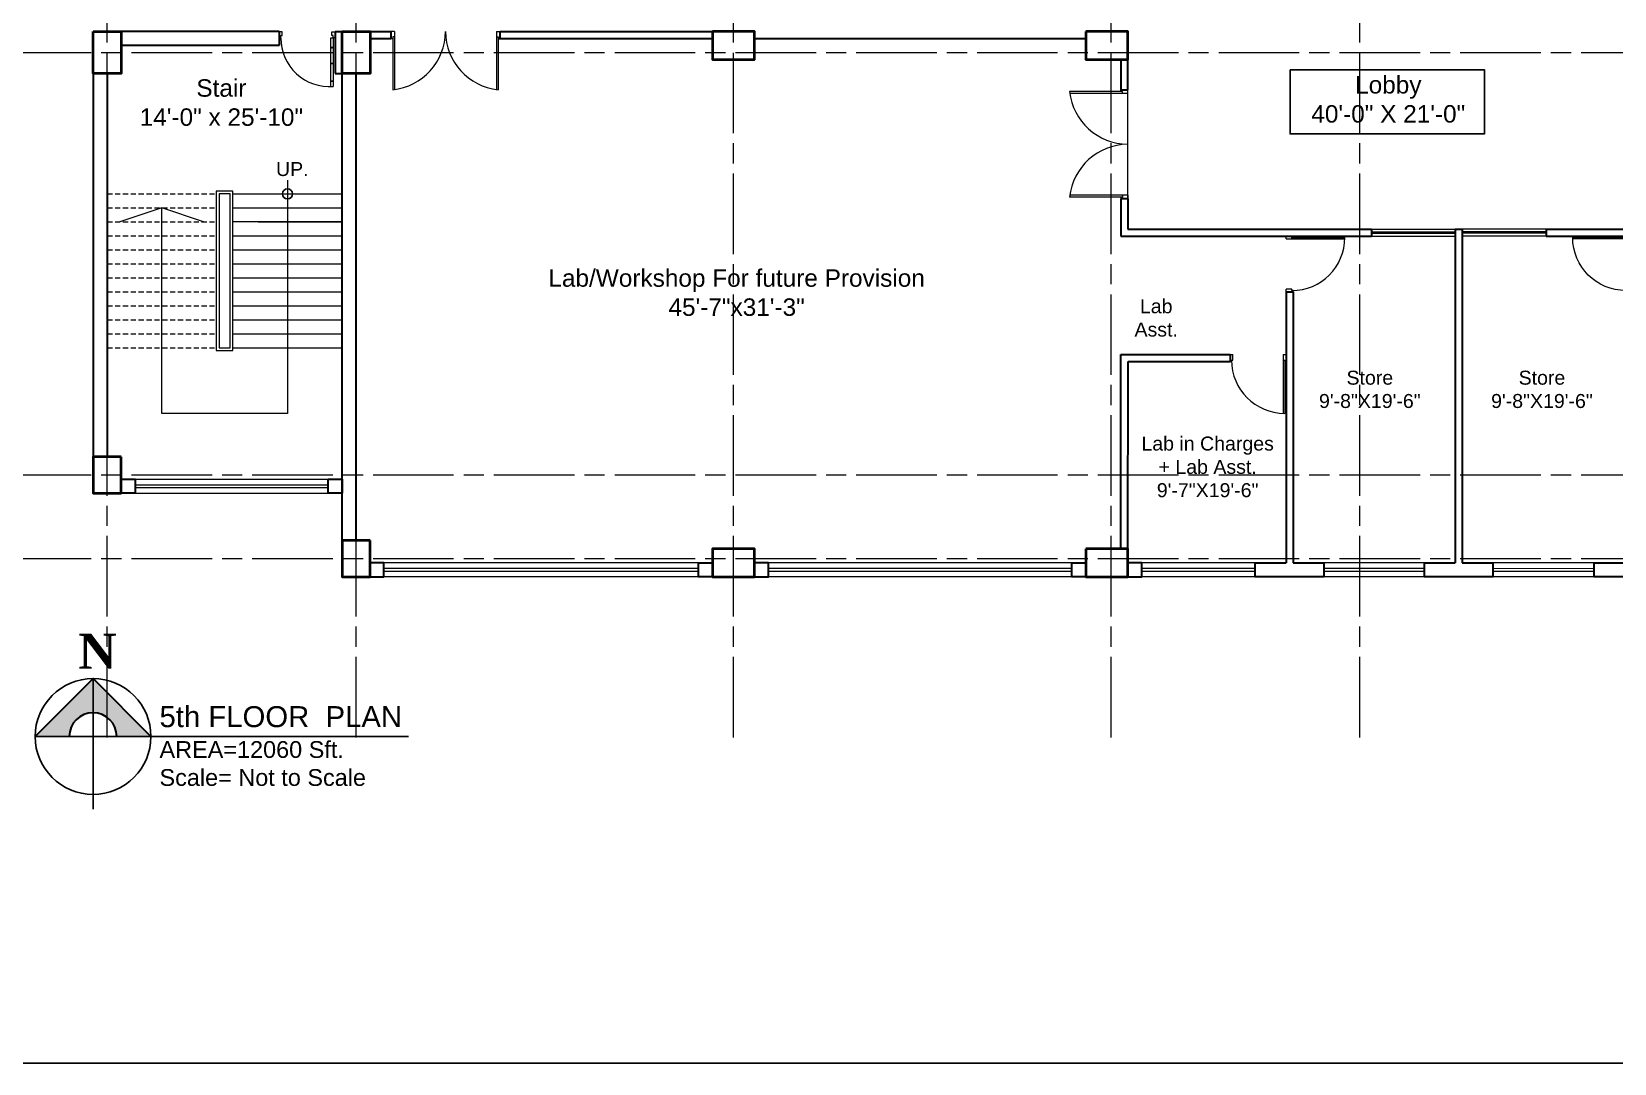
# Model space of a CAD drawing. Header units: inches. Extents: x -12 to 20935469, y -1604 to 24729220.
# Drawn here: x 20831996 to 20833128, y 24712181 to 24712918 of the extents above; entities that cross this region are included whole.
import ezdxf

# ---------------------------------------------------------------- set-up
doc = ezdxf.new("R2010")
doc.units = ezdxf.units.IN
doc.header["$LTSCALE"] = 0.03
doc.header["$MEASUREMENT"] = 0
doc.linetypes.add('ACAD_ISO08W100', pattern=[36, 24, -3, 6, -3])
doc.linetypes.add('DASHED2', pattern=[0.375, 0.25, -0.125])
for name, color, linetype, lineweight in [('column', 1, 'Continuous', 40), ('Door', 7, 'Continuous', 18), ('Gas', 21, 'Continuous', 5), ('Grid Line', 252, 'Continuous', 18), ('Hatch', 253, 'Continuous', 15), ('Low Wall', 7, 'Continuous', 30), ('Main Wall', 7, 'Continuous', 30), ('RAIL', 23, 'Continuous', 13), ('STAIR', 46, 'Continuous', 15), ('wind.', 150, 'Continuous', 20)]:
    doc.layers.add(name, color=color, linetype=linetype, lineweight=lineweight)
doc.layers.add('TEXT', color=7, linetype='Continuous')
doc.styles.add('2', font='swisscl.ttf')
doc.styles.get("Standard").update_dxf_attribs({"font": 'timesbd.ttf'})

# ---------------------------------------------------------------- blocks, each defined once
blk = doc.blocks.new('fff')
at = {"layer": 'Grid Line', "color": 252, "linetype": 'ACAD_ISO08W100', "lineweight": 9, "ltscale": 80, "true_color": 0x939598}
for p, q in [((20830948.3, 24723521.1), (20830948.3, 24724698.8)), ((20831126.3, 24723521.1), (20831126.3, 24724698.8)), ((20831396.3, 24723521.1), (20831396.3, 24724698.8)), ((20831666.3, 24723521.1), (20831666.3, 24724698.8)), ((20831844.3, 24723521.1), (20831844.3, 24724698.8)), ((20833096.9, 24724010.7), (20830726.1, 24724010.7)), ((20833096.9, 24723708.7), (20830726.1, 24723708.7)), ((20833096.9, 24723648.8), (20830726.1, 24723648.8))]:
    blk.add_line(p, q, dxfattribs=at)
blk = doc.blocks.new('Door_45')
at = {"layer": 'Door'}
for p, q in [((1.5, 5), (1.5, 44)), ((1.5, 40), (2.2, 40)), ((2.2, 40), (2.2, 39.5)), ((2.2, 39.5), (2.7, 39.5)), ((2.7, 39.5), (2.7, 40)), ((2.7, 40), (3.5, 40)), ((3.5, 44), (3.5, 5)), ((1.5, 25.8), (2.2, 25.8)), ((2.2, 25.8), (2.2, 25.3)), ((2.7, 25.8), (3.5, 25.8)), ((2.7, 25.3), (2.7, 25.8)), ((2.2, 25.3), (2.7, 25.3)), ((2.2, 12.6), (2.2, 13.1)), ((2.2, 13.1), (2.7, 13.1)), ((2.7, 13.1), (2.7, 12.6)), ((0, 0), (0, 5)), ((0, 5), (1.5, 5)), ((1.5, 12.6), (2.2, 12.6)), ((3.5, 5), (1.5, 5)), ((1.5, 5), (1.5, 3)), ((1.5, 3), (2.5, 3)), ((2.5, 3), (2.5, 0)), ((2.7, 12.6), (3.5, 12.6)), ((42.5, 3), (42.5, 0)), ((43.5, 3), (42.5, 3)), ((45, 5), (43.5, 5)), ((43.5, 5), (43.5, 3)), ((45, 0), (45, 5)), ((2.5, 0), (0, 0)), ((42.5, 0), (45, 0))]:
    blk.add_line(p, q, dxfattribs=at)
blk.add_arc((4.7, 5.3), 38.8, 359.6233, 94.6685, dxfattribs=at)
blk = doc.blocks.new('$D40')
at = {"layer": 'Door'}
for p, q in [((1, 4), (1, 42)), ((2, 0), (2, 42)), ((1, 5), (0, 5)), ((2, 0), (0, 0)), ((2, 4), (1, 4)), ((39, 4), (38, 4)), ((38, 4), (38, 0)), ((40, 0), (38, 0)), ((40, 5), (39, 5)), ((39, 5), (39, 4))]:
    blk.add_line(p, q, dxfattribs=at)
blk.add_arc((1, 4), 38, 0, 90, dxfattribs=at)

msp = doc.modelspace()

# ---------------------------------------------------------------- hatches: boundary and pattern name
at = {"layer": 'Low Wall'}
h = msp.add_hatch(color=256, dxfattribs=at)
h.paths.add_polyline_path([(20832023.2, 24712414.3), (20831998.8, 24712414.3), (20832040.3, 24712455.7), (20832040.3, 24712431.3, 0.414214)])
h.paths.add_polyline_path([(20832040.3, 24712431.3), (20832040.3, 24712455.7), (20832081.7, 24712414.3), (20832057.3, 24712414.3, 0.414214)])

# ---------------------------------------------------------------- linework, layer by layer
for p, q in [((20832248.4, 24712528.4), (20832248.4, 24712528.4)), ((20832040.3, 24712455.7), (20832040.3, 24712362.3)), ((20832081.7, 24712414.3), (20832265.9, 24712414.3))]:
    msp.add_line(p, q)
msp.add_lwpolyline([(20832896.5, 24712891.1), (20833035.4, 24712891.1), (20833035.4, 24712845.2), (20832896.5, 24712845.2)], close=True)
msp.add_lwpolyline([(20832081.6, 24712414.3), (20831998.8, 24712414.3)])
for centre, radius in [((20832179.4, 24712802.3), 3.61), ((20832040.3, 24712414.3), 41.4)]:
    msp.add_circle(centre, radius)
at = {"layer": 'column', "lineweight": 40, "ltscale": 20}
for points in [[(20832040.4, 24712918.4), (20832060.4, 24712918.4), (20832060.4, 24712888.4), (20832040.4, 24712888.4)], [(20832218.4, 24712918.4), (20832238.4, 24712918.4), (20832238.4, 24712888.4), (20832218.4, 24712888.4)], [(20832483.4, 24712918.4), (20832483.4, 24712898.4), (20832513.4, 24712898.4), (20832513.4, 24712918.4)], [(20832750.4, 24712918.4), (20832750.4, 24712898.4), (20832780.4, 24712898.4), (20832780.4, 24712918.4)], [(20832060.4, 24712614.3), (20832040.4, 24712614.3), (20832040.4, 24712588.3), (20832060.4, 24712588.3)], [(20832238.4, 24712554.4), (20832218.4, 24712554.4), (20832218.4, 24712528.4), (20832238.4, 24712528.4)], [(20832513.4, 24712528.4), (20832513.4, 24712548.4), (20832483.4, 24712548.4), (20832483.4, 24712528.4)], [(20832750.4, 24712548.4), (20832750.4, 24712528.4), (20832780.4, 24712528.4), (20832780.4, 24712548.4)]]:
    msp.add_lwpolyline(points, close=True, dxfattribs=at)
at = {"layer": 'Defpoints'}
msp.add_lwpolyline([(20831795.9, 24713639.1), (20834234.7, 24713639.1), (20834234.7, 24712180.6), (20831795.9, 24712180.6)], close=True, dxfattribs=at)
at = {"layer": 'Door'}
for p, q in [((20832256, 24712918.4), (20832253.4, 24712918.4)), ((20832256, 24712918.4), (20832256, 24712876.8)), ((20832328.8, 24712918.4), (20832328.8, 24712876.8)), ((20832328.8, 24712918.4), (20832331.4, 24712918.4)), ((20832254.7, 24712913.3), (20832253.4, 24712913.3)), ((20832254.7, 24712914.6), (20832254.7, 24712876.8)), ((20832256, 24712914.6), (20832254.7, 24712914.6)), ((20832328.8, 24712914.6), (20832330.1, 24712914.6)), ((20832330.1, 24712914.6), (20832330.1, 24712876.8)), ((20832330.1, 24712913.3), (20832331.4, 24712913.3)), ((20832776.7, 24712875.5), (20832738.8, 24712875.5)), ((20832780.4, 24712874.2), (20832738.8, 24712874.2)), ((20832775.4, 24712875.5), (20832775.4, 24712876.8)), ((20832776.7, 24712874.2), (20832776.7, 24712875.5)), ((20832780.4, 24712874.2), (20832780.4, 24712876.8)), ((20832780.4, 24712801.4), (20832738.8, 24712801.4)), ((20832776.7, 24712800.1), (20832738.8, 24712800.1)), ((20832775.4, 24712800.1), (20832775.4, 24712798.8)), ((20832776.7, 24712801.4), (20832776.7, 24712800.1)), ((20832780.4, 24712801.4), (20832780.4, 24712798.8))]:
    msp.add_line(p, q, dxfattribs=at)
for centre, start, end in [((20832250.1, 24712918.8), 276.2217, 359.4094), ((20832334.6, 24712918.8), 180.5906, 263.7783), ((20832780.8, 24712880.1), 186.2217, 269.4094), ((20832780.8, 24712795.5), 90.5906, 173.7783)]:
    msp.add_arc(centre, 42.3, start, end, dxfattribs=at)
at = {"layer": 'Gas', "color": 0, "lineweight": 5}
for points in [[(20832140.4, 24712804.3), (20832128.4, 24712804.3), (20832128.4, 24712690.3), (20832140.4, 24712690.3)], [(20832138.4, 24712802.3), (20832130.4, 24712802.3), (20832130.4, 24712692.3), (20832138.4, 24712692.3)]]:
    msp.add_lwpolyline(points, close=True, dxfattribs=at)
at = {"layer": 'Hatch', "lineweight": 0}
msp.add_line((20832780.4, 24712798.8), (20832780.4, 24712874.2), dxfattribs=at)
at = {"layer": 'Low Wall', "color": 0}
msp.add_lwpolyline([(20831998.8, 24712414.3), (20832040.3, 24712455.7), (20832081.7, 24712414.3)], dxfattribs=at)
at = {"layer": 'Low Wall'}
msp.add_arc((20832040.3, 24712414.3), 17, 0, 180, dxfattribs=at)
at = {"layer": 'Main Wall', "lineweight": 30}
for p, q in [((20832173.4, 24712918.4), (20832060.4, 24712918.4)), ((20832173.4, 24712918.4), (20832173.4, 24712908.4)), ((20832218.4, 24712918.3), (20832213.4, 24712918.3)), ((20832213.4, 24712918.3), (20832213.4, 24712888.4)), ((20832228.4, 24712918.3), (20832218.4, 24712918.3)), ((20832238.4, 24712918.4), (20832253.4, 24712918.4)), ((20832253.4, 24712918.4), (20832253.4, 24712913.3)), ((20832331.4, 24712918.4), (20832483.4, 24712918.4)), ((20832331.4, 24712913.3), (20832331.4, 24712918.4)), ((20832173.4, 24712908.4), (20832060.4, 24712908.4)), ((20832253.4, 24712913.3), (20832238.4, 24712913.3)), ((20832483.4, 24712913.3), (20832331.4, 24712913.3)), ((20832750.4, 24712913.3), (20832513.4, 24712913.3)), ((20832775.4, 24712898.4), (20832775.4, 24712876.8)), ((20832780.4, 24712876.8), (20832780.4, 24712898.4)), ((20832040.4, 24712888.4), (20832040.4, 24712614.3)), ((20832050.4, 24712888.4), (20832050.4, 24712614.3)), ((20832213.4, 24712888.4), (20832218.4, 24712888.4)), ((20832218.4, 24712554.4), (20832218.4, 24712888.4)), ((20832228.4, 24712554.4), (20832228.4, 24712888.4)), ((20832775.4, 24712876.8), (20832780.4, 24712876.8)), ((20832775.4, 24712798.8), (20832775.4, 24712772.2)), ((20832780.4, 24712798.8), (20832775.4, 24712798.8)), ((20832780.4, 24712798.8), (20832780.4, 24712777.2)), ((20832775.4, 24712772.2), (20832954.6, 24712772.2)), ((20832780.4, 24712777.2), (20832954.6, 24712777.2)), ((20832954.6, 24712777.2), (20832954.6, 24712772.2)), ((20833014.6, 24712777.2), (20833019.6, 24712777.2)), ((20833014.6, 24712777.2), (20833014.6, 24712538.4)), ((20833019.6, 24712777.2), (20833019.6, 24712538.4)), ((20833079.6, 24712777.2), (20833265.9, 24712777.2)), ((20833079.6, 24712777.2), (20833079.6, 24712772.2)), ((20833079.6, 24712772.2), (20833270.9, 24712772.2)), ((20832893.6, 24712732.2), (20832893.6, 24712538.4)), ((20832893.6, 24712732.2), (20832898.6, 24712732.2)), ((20832898.6, 24712732.2), (20832898.6, 24712538.4)), ((20832775.4, 24712687.4), (20832853.6, 24712687.4)), ((20832775.4, 24712548.4), (20832775.4, 24712687.4)), ((20832780.4, 24712548.4), (20832780.6, 24712682.4)), ((20832780.6, 24712682.4), (20832853.6, 24712682.4)), ((20832853.6, 24712687.4), (20832853.6, 24712682.4)), ((20833041.6, 24712528.4), (20833041.6, 24712538.4))]:
    msp.add_line(p, q, dxfattribs=at)
at = {"layer": 'Main Wall'}
for points in [[(20832060.4, 24712598.3), (20832070.4, 24712598.3), (20832070.4, 24712588.3), (20832060.4, 24712588.3)], [(20832208.4, 24712598.3), (20832218.4, 24712598.3), (20832218.4, 24712588.3), (20832208.4, 24712588.3)]]:
    msp.add_lwpolyline(points, close=True, dxfattribs=at)
at = {"layer": 'Main Wall', "lineweight": 30}
for points in [[(20832238.4, 24712528.4), (20832248.4, 24712528.4), (20832248.4, 24712538.4), (20832238.4, 24712538.4)], [(20832483.4, 24712528.4), (20832473.4, 24712528.4), (20832473.4, 24712538.4), (20832483.4, 24712538.4)], [(20832513.4, 24712528.4), (20832523.4, 24712528.4), (20832523.4, 24712538.4), (20832513.4, 24712538.4)], [(20832750.4, 24712528.4), (20832740.4, 24712528.4), (20832740.4, 24712538.4), (20832750.4, 24712538.4)], [(20832780.4, 24712528.4), (20832790.4, 24712528.4), (20832790.4, 24712538.4), (20832780.4, 24712538.4)], [(20832920.6, 24712538.4), (20832920.6, 24712528.4), (20832871.6, 24712528.4), (20832871.6, 24712538.4), (20832893.6, 24712538.4)], [(20832898.6, 24712538.4), (20832920.6, 24712538.4)], [(20833041.6, 24712528.4), (20832992.6, 24712528.4), (20832992.6, 24712538.4), (20833014.6, 24712538.4)], [(20833019.6, 24712538.4), (20833041.6, 24712538.4)], [(20833135.9, 24712528.4), (20833113.9, 24712528.4), (20833113.9, 24712538.4), (20833135.9, 24712538.4)]]:
    msp.add_lwpolyline(points, dxfattribs=at)
at = {"layer": 'RAIL', "lineweight": 9}
for p, q in [((20832179.4, 24712812.1), (20832179.4, 24712645.3)), ((20832089.4, 24712792.3), (20832059.4, 24712782.3)), ((20832089.4, 24712645.3), (20832089.4, 24712792.3)), ((20832119.4, 24712782.3), (20832089.4, 24712792.3)), ((20832218.4, 24712782.3), (20832140.4, 24712782.3)), ((20832179.4, 24712645.3), (20832089.4, 24712645.3))]:
    msp.add_line(p, q, dxfattribs=at)
at = {"layer": 'STAIR', "color": 32, "linetype": 'DASHED2', "lineweight": 5, "ltscale": 500}
for p, q in [((20832050.4, 24712802.3), (20832128.4, 24712802.3)), ((20832050.4, 24712792.3), (20832128.4, 24712792.3)), ((20832050.4, 24712782.3), (20832128.4, 24712782.3)), ((20832050.4, 24712772.3), (20832128.4, 24712772.3)), ((20832050.4, 24712762.3), (20832128.4, 24712762.3)), ((20832050.4, 24712752.3), (20832128.4, 24712752.3)), ((20832050.4, 24712742.3), (20832128.4, 24712742.3)), ((20832050.4, 24712732.3), (20832128.4, 24712732.3)), ((20832050.4, 24712722.3), (20832128.4, 24712722.3)), ((20832050.4, 24712712.3), (20832128.4, 24712712.3)), ((20832050.4, 24712702.3), (20832128.4, 24712702.3)), ((20832050.4, 24712692.3), (20832128.4, 24712692.3))]:
    msp.add_line(p, q, dxfattribs=at)
at = {"layer": 'STAIR', "color": 32, "lineweight": 5}
for p, q in [((20832140.4, 24712802.3), (20832218.4, 24712802.3)), ((20832140.4, 24712792.3), (20832218.4, 24712792.3)), ((20832158.4, 24712782.3), (20832218.4, 24712782.3)), ((20832140.4, 24712772.3), (20832218.4, 24712772.3)), ((20832140.4, 24712762.3), (20832218.4, 24712762.3)), ((20832140.4, 24712752.3), (20832218.4, 24712752.3)), ((20832140.4, 24712742.3), (20832218.4, 24712742.3)), ((20832140.4, 24712732.3), (20832218.4, 24712732.3)), ((20832140.4, 24712722.3), (20832218.4, 24712722.3)), ((20832140.4, 24712712.3), (20832218.4, 24712712.3)), ((20832140.4, 24712702.3), (20832218.4, 24712702.3)), ((20832140.4, 24712692.3), (20832218.4, 24712692.3))]:
    msp.add_line(p, q, dxfattribs=at)
at = {"layer": 'wind.', "lineweight": 5}
for p, q in [((20832954.6, 24712777.2), (20833014.6, 24712777.2)), ((20832954.8, 24712775.2), (20833014.8, 24712775.2)), ((20832954.8, 24712774.2), (20833014.8, 24712774.2)), ((20832955, 24712772.2), (20833015, 24712772.2)), ((20833079.6, 24712777.2), (20833019.6, 24712777.2)), ((20833079.8, 24712775.2), (20833019.8, 24712775.2)), ((20833079.8, 24712774.2), (20833019.8, 24712774.2)), ((20833080, 24712772.2), (20833020, 24712772.2)), ((20832065.4, 24712598.3), (20832213.4, 24712598.3)), ((20832070.4, 24712594.3), (20832208.4, 24712594.3)), ((20832070.4, 24712592.3), (20832208.4, 24712592.3)), ((20832065.4, 24712588.3), (20832213.4, 24712588.3)), ((20832473.4, 24712538.4), (20832248.4, 24712538.4)), ((20832473.4, 24712534.4), (20832248.4, 24712534.4)), ((20832740.4, 24712538.4), (20832523.4, 24712538.4)), ((20832740.4, 24712534.4), (20832523.4, 24712534.4)), ((20832893.6, 24712538.4), (20832790.4, 24712538.4)), ((20832871.6, 24712534.4), (20832790.4, 24712534.4)), ((20833014.6, 24712538.4), (20832920.6, 24712538.4)), ((20832992.6, 24712534.4), (20832920.6, 24712534.4)), ((20833113.9, 24712538.4), (20833019.6, 24712538.4)), ((20833113.9, 24712534.3), (20833041.6, 24712534.4)), ((20832473.4, 24712532.4), (20832248.4, 24712532.4)), ((20832473.4, 24712528.4), (20832248.4, 24712528.4)), ((20832483.4, 24712532.4), (20832483.4, 24712532.4)), ((20832740.4, 24712532.4), (20832523.4, 24712532.4)), ((20832740.4, 24712528.4), (20832523.4, 24712528.4)), ((20832871.6, 24712532.4), (20832790.4, 24712532.4)), ((20833113.9, 24712528.4), (20832790.4, 24712528.4)), ((20832992.6, 24712532.4), (20832920.6, 24712532.4)), ((20833113.9, 24712532.3), (20833041.6, 24712532.4))]:
    msp.add_line(p, q, dxfattribs=at)

# ---------------------------------------------------------------- block references
msp.add_blockref('fff', (1102.1, -11107.4))
at = {"layer": 'Door', "color": 250, "ltscale": 20, "xscale": 0.8888888888759539, "yscale": 0.8888888888759539, "zscale": 0.8888888888759539, "rotation": 180}
msp.add_blockref('Door_45', (20832213.4, 24712918.3), dxfattribs=at)
at = {"layer": 'Door'}
for p, rotation in [((20832893.6, 24712772.2), 270), ((20832893.6, 24712687.4), 180)]:
    msp.add_blockref('$D40', p, dxfattribs=dict(at, rotation=rotation))
at = {"layer": 'Door', "xscale": -1, "rotation": 90}
msp.add_blockref('$D40', (20833140.6, 24712772.2), dxfattribs=at)

# ---------------------------------------------------------------- texts
msp.add_text('N', height=25.2).set_placement((20832029.7, 24712462.7))
at = {"layer": 'TEXT', "color": 30, "lineweight": 5, "ltscale": 20, "attachment_point": 2, "style": '2'}
for s, width, gutter_width, insert, char_height in [('\\pxsm1;{\\fArial|b0|i0|c0|p34;\\C0;Stair\\P14\'-0" x 25\'-10"  }', 205.868, 0.282, (20832132.1, 24712884.3), 12.476), ('\\pxsm1,qc;{\\fArial|b0|i0|c0|p34;\\C0;Lobby\\P40\'-0" X 21\'-0" }', 146.388, 0.75, (20832966.7, 24712886.6), 12.476), ('{\\fArial|b0|i0|c0|p34;\\C0;UP.}', 104.76, 0.5, (20832182.8, 24712825.1), 10), ('\\pxsm1;{\\fArial|b0|i0|c0|p34;\\C0;Lab/Workshop For future Provision\\P45\'-7"x31\'-3"}', 289.483, 0.5, (20832500.6, 24712748.4), 12.476), ('{\\fArial|b0|i0|c0|p34;\\C0;Lab Asst. }', 49.47, 0.5, (20832800.7, 24712727), 10), ('{\\fArial|b0|i0|c0|p34;\\C0;Store\\P9\'-8"X19\'-6"}', 104.76, 0.5, (20832953.5, 24712675.9), 10), ('{\\fArial|b0|i0|c0|p34;\\C0;Store\\P9\'-8"X19\'-6"}', 104.76, 0.5, (20833076.6, 24712675.9), 10), ('{\\fArial|b0|i0|c0|p34;\\C0;Lab in Charges + Lab Asst. \\P9\'-7"X19\'-6"}', 104.76, 0.5, (20832837.5, 24712628.8), 10), ('\\A1;\\pxql;{\\fArial|b0|i0|c0|p34;\\C0;5th FLOOR  PLAN\\P\\H0.8x;AREA=12060 Sft.\\H1.25x;\\P\\H0.8x;Scale= \\H1x;Not to Scale}', 640.124, 0.5, (20832407.9, 24712436), 15)]:
    msp.add_mtext_dynamic_manual_height_columns(s, width=width, gutter_width=gutter_width, heights=[0], dxfattribs=dict(at, insert=insert, char_height=char_height))

doc.saveas('drawing.dxf')
